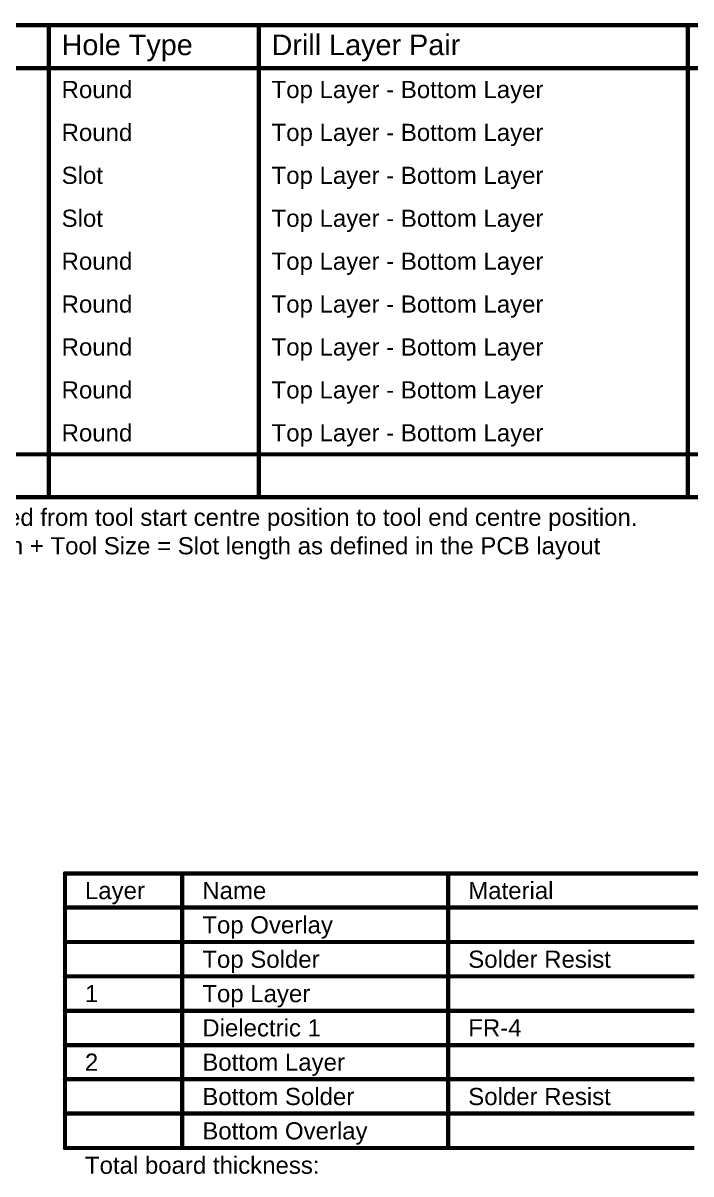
# Model space of a CAD drawing. Header units: inches. Extents: x -5 to 247, y -53 to 67.
# Drawn here: x 63.1 to 122.4, y -35 to 67.2 of the extents above; entities that cross this region are included whole.
import ezdxf

# ---------------------------------------------------------------- set-up
doc = ezdxf.new("R2010")
doc.units = ezdxf.units.IN
doc.layers.add('Drill Drawing', color=1, linetype='Continuous')
doc.layers.add('Fabrication', color=76, linetype='Continuous')
doc.styles.add('Arial', font='', dxfattribs={"height": 0.2})
doc.styles.get('Arial').set_extended_font_data('Arial')

msp = doc.modelspace()

# ---------------------------------------------------------------- linework, layer by layer
at = {"layer": 'Drill Drawing'}
for points in [[(-4.41, 67, 0.381, 0.381, 0), (246.98, 67, 0.381, 0.381, 0)], [(65.35, 25.09, 0.381, 0.381, 0), (65.35, 67, 0.381, 0.381, 0)], [(83.99, 25.09, 0.381, 0.381, 0), (83.99, 67, 0.381, 0.381, 0)], [(122.08, 25.09, 0.381, 0.381, 0), (122.08, 67, 0.381, 0.381, 0)], [(-4.41, 63.19, 0.381, 0.381, 0), (246.98, 63.19, 0.381, 0.381, 0)], [(-4.41, 28.9, 0.381, 0.381, 0), (246.98, 28.9, 0.381, 0.381, 0)], [(-4.41, 25.09, 0.381, 0.381, 0), (246.98, 25.09, 0.381, 0.381, 0)]]:
    msp.add_lwpolyline(points, format="xyseb", dxfattribs=at)
for points in [[(65.25, 67, 0.191, 0.191, 1), (65.44, 67, 0.191, 0.191, 1)], [(83.89, 67, 0.191, 0.191, 1), (84.08, 67, 0.191, 0.191, 1)], [(121.98, 67, 0.191, 0.191, 1), (122.17, 67, 0.191, 0.191, 1)], [(65.25, 25.09, 0.191, 0.191, 1), (65.44, 25.09, 0.191, 0.191, 1)], [(83.89, 25.09, 0.191, 0.191, 1), (84.08, 25.09, 0.191, 0.191, 1)], [(121.98, 25.09, 0.191, 0.191, 1), (122.17, 25.09, 0.191, 0.191, 1)]]:
    msp.add_lwpolyline(points, format="xyseb", close=True, dxfattribs=at)
at = {"layer": 'Fabrication'}
for points in [[(66.79, -8.31, 0.381, 0.381, 0), (182.07, -8.31, 0.381, 0.381, 0)], [(66.79, -32.69, 0.381, 0.381, 0), (66.79, -8.31, 0.381, 0.381, 0)], [(77.2, -32.69, 0.381, 0.381, 0), (77.2, -8.31, 0.381, 0.381, 0)], [(100.81, -32.69, 0.381, 0.381, 0), (100.81, -8.31, 0.381, 0.381, 0)], [(66.79, -11.35, 0.381, 0.381, 0), (182.07, -11.35, 0.381, 0.381, 0)], [(66.79, -14.4, 0.381, 0.381, 0), (77.2, -14.4, 0.381, 0.381, 0)], [(77.2, -14.4, 0.381, 0.381, 0), (100.81, -14.4, 0.381, 0.381, 0)], [(100.81, -14.4, 0.381, 0.381, 0), (122.65, -14.4, 0.381, 0.381, 0)], [(66.79, -17.45, 0.381, 0.381, 0), (77.2, -17.45, 0.381, 0.381, 0)], [(77.2, -17.45, 0.381, 0.381, 0), (100.81, -17.45, 0.381, 0.381, 0)], [(100.81, -17.45, 0.381, 0.381, 0), (122.65, -17.45, 0.381, 0.381, 0)], [(66.79, -20.5, 0.381, 0.381, 0), (77.2, -20.5, 0.381, 0.381, 0)], [(77.2, -20.5, 0.381, 0.381, 0), (100.81, -20.5, 0.381, 0.381, 0)], [(100.81, -20.5, 0.381, 0.381, 0), (122.65, -20.5, 0.381, 0.381, 0)], [(66.79, -23.55, 0.381, 0.381, 0), (77.2, -23.55, 0.381, 0.381, 0)], [(77.2, -23.55, 0.381, 0.381, 0), (100.81, -23.55, 0.381, 0.381, 0)], [(100.81, -23.55, 0.381, 0.381, 0), (122.65, -23.55, 0.381, 0.381, 0)], [(66.79, -26.59, 0.381, 0.381, 0), (77.2, -26.59, 0.381, 0.381, 0)], [(77.2, -26.59, 0.381, 0.381, 0), (100.81, -26.59, 0.381, 0.381, 0)], [(100.81, -26.59, 0.381, 0.381, 0), (122.65, -26.59, 0.381, 0.381, 0)], [(66.79, -29.64, 0.381, 0.381, 0), (77.2, -29.64, 0.381, 0.381, 0)], [(77.2, -29.64, 0.381, 0.381, 0), (100.81, -29.64, 0.381, 0.381, 0)], [(100.81, -29.64, 0.381, 0.381, 0), (122.65, -29.64, 0.381, 0.381, 0)], [(66.79, -32.69, 0.381, 0.381, 0), (77.2, -32.69, 0.381, 0.381, 0)], [(77.2, -32.69, 0.381, 0.381, 0), (100.81, -32.69, 0.381, 0.381, 0)], [(100.81, -32.69, 0.381, 0.381, 0), (122.65, -32.69, 0.381, 0.381, 0)]]:
    msp.add_lwpolyline(points, format="xyseb", dxfattribs=at)
for points in [[(66.69, -8.31, 0.191, 0.191, 1), (66.88, -8.31, 0.191, 0.191, 1)], [(66.69, -8.31, 0.191, 0.191, 1), (66.88, -8.31, 0.191, 0.191, 1)], [(77.1, -8.31, 0.191, 0.191, 1), (77.29, -8.31, 0.191, 0.191, 1)], [(100.72, -8.31, 0.191, 0.191, 1), (100.91, -8.31, 0.191, 0.191, 1)], [(66.69, -11.35, 0.191, 0.191, 1), (66.88, -11.35, 0.191, 0.191, 1)], [(66.69, -14.4, 0.191, 0.191, 1), (66.88, -14.4, 0.191, 0.191, 1)], [(77.1, -14.4, 0.191, 0.191, 1), (77.29, -14.4, 0.191, 0.191, 1)], [(77.1, -14.4, 0.191, 0.191, 1), (77.29, -14.4, 0.191, 0.191, 1)], [(100.72, -14.4, 0.191, 0.191, 1), (100.91, -14.4, 0.191, 0.191, 1)], [(100.72, -14.4, 0.191, 0.191, 1), (100.91, -14.4, 0.191, 0.191, 1)], [(66.69, -17.45, 0.191, 0.191, 1), (66.88, -17.45, 0.191, 0.191, 1)], [(77.1, -17.45, 0.191, 0.191, 1), (77.29, -17.45, 0.191, 0.191, 1)], [(77.1, -17.45, 0.191, 0.191, 1), (77.29, -17.45, 0.191, 0.191, 1)], [(100.72, -17.45, 0.191, 0.191, 1), (100.91, -17.45, 0.191, 0.191, 1)], [(100.72, -17.45, 0.191, 0.191, 1), (100.91, -17.45, 0.191, 0.191, 1)], [(66.69, -20.5, 0.191, 0.191, 1), (66.88, -20.5, 0.191, 0.191, 1)], [(77.1, -20.5, 0.191, 0.191, 1), (77.29, -20.5, 0.191, 0.191, 1)], [(77.1, -20.5, 0.191, 0.191, 1), (77.29, -20.5, 0.191, 0.191, 1)], [(100.72, -20.5, 0.191, 0.191, 1), (100.91, -20.5, 0.191, 0.191, 1)], [(100.72, -20.5, 0.191, 0.191, 1), (100.91, -20.5, 0.191, 0.191, 1)], [(66.69, -23.55, 0.191, 0.191, 1), (66.88, -23.55, 0.191, 0.191, 1)], [(77.1, -23.55, 0.191, 0.191, 1), (77.29, -23.55, 0.191, 0.191, 1)], [(77.1, -23.55, 0.191, 0.191, 1), (77.29, -23.55, 0.191, 0.191, 1)], [(100.72, -23.55, 0.191, 0.191, 1), (100.91, -23.55, 0.191, 0.191, 1)], [(100.72, -23.55, 0.191, 0.191, 1), (100.91, -23.55, 0.191, 0.191, 1)], [(66.69, -26.59, 0.191, 0.191, 1), (66.88, -26.59, 0.191, 0.191, 1)], [(77.1, -26.59, 0.191, 0.191, 1), (77.29, -26.59, 0.191, 0.191, 1)], [(77.1, -26.59, 0.191, 0.191, 1), (77.29, -26.59, 0.191, 0.191, 1)], [(100.72, -26.59, 0.191, 0.191, 1), (100.91, -26.59, 0.191, 0.191, 1)], [(100.72, -26.59, 0.191, 0.191, 1), (100.91, -26.59, 0.191, 0.191, 1)], [(66.69, -29.64, 0.191, 0.191, 1), (66.88, -29.64, 0.191, 0.191, 1)], [(77.1, -29.64, 0.191, 0.191, 1), (77.29, -29.64, 0.191, 0.191, 1)], [(77.1, -29.64, 0.191, 0.191, 1), (77.29, -29.64, 0.191, 0.191, 1)], [(100.72, -29.64, 0.191, 0.191, 1), (100.91, -29.64, 0.191, 0.191, 1)], [(100.72, -29.64, 0.191, 0.191, 1), (100.91, -29.64, 0.191, 0.191, 1)], [(66.69, -32.69, 0.191, 0.191, 1), (66.88, -32.69, 0.191, 0.191, 1)], [(66.69, -32.69, 0.191, 0.191, 1), (66.88, -32.69, 0.191, 0.191, 1)], [(77.1, -32.69, 0.191, 0.191, 1), (77.29, -32.69, 0.191, 0.191, 1)], [(77.1, -32.69, 0.191, 0.191, 1), (77.29, -32.69, 0.191, 0.191, 1)], [(77.1, -32.69, 0.191, 0.191, 1), (77.29, -32.69, 0.191, 0.191, 1)], [(100.72, -32.69, 0.191, 0.191, 1), (100.91, -32.69, 0.191, 0.191, 1)], [(100.72, -32.69, 0.191, 0.191, 1), (100.91, -32.69, 0.191, 0.191, 1)], [(100.72, -32.69, 0.191, 0.191, 1), (100.91, -32.69, 0.191, 0.191, 1)]]:
    msp.add_lwpolyline(points, format="xyseb", close=True, dxfattribs=at)

# ---------------------------------------------------------------- texts
at = {"layer": 'Drill Drawing', "style": 'Arial'}
for s, height, p in [('Hole Type', 1.829, (66.49, 64.34)), ('Drill Layer Pair', 1.8288, (85.13, 64.34)), ('Round', 1.524, (66.49, 60.53)), ('Top Layer - Bottom Layer', 1.524, (85.13, 60.53)), ('Round', 1.524, (66.49, 56.72)), ('Top Layer - Bottom Layer', 1.524, (85.13, 56.72)), ('Slot', 1.524, (66.49, 52.91)), ('Top Layer - Bottom Layer', 1.524, (85.13, 52.91)), ('Slot', 1.524, (66.49, 49.1)), ('Top Layer - Bottom Layer', 1.524, (85.13, 49.1)), ('Round', 1.524, (66.49, 45.29)), ('Top Layer - Bottom Layer', 1.524, (85.13, 45.29)), ('Round', 1.524, (66.49, 41.48)), ('Top Layer - Bottom Layer', 1.524, (85.13, 41.48)), ('Round', 1.524, (66.49, 37.67)), ('Top Layer - Bottom Layer', 1.524, (85.13, 37.67)), ('Round', 1.524, (66.49, 33.86)), ('Top Layer - Bottom Layer', 1.524, (85.13, 33.86)), ('Round', 1.524, (66.49, 30.05)), ('Top Layer - Bottom Layer', 1.524, (85.13, 30.05)), ('= Calculated from tool start centre position to tool end centre position.', 1.524, (52.12, 22.55)), (' = Routed Path Length + Tool Size = Slot length as defined in the PCB layout', 1.524, (41.71, 20.02))]:
    msp.add_text(s, height=height, dxfattribs=at).set_placement(p)
at = {"layer": 'Fabrication', "style": 'Arial'}
for s, height, p in [('Layer', 1.524, (68.56, -10.59)), ('Name', 1.524, (78.98, -10.59)), ('Material', 1.524, (102.59, -10.59)), ('Top Overlay', 1.524, (78.98, -13.64)), ('Top Solder', 1.524, (78.98, -16.69)), ('Solder Resist', 1.524, (102.59, -16.69)), ('1', 1.52, (68.56, -19.74)), ('Top Layer', 1.524, (78.98, -19.74)), ('Dielectric 1', 1.524, (78.98, -22.78)), ('FR-4', 1.524, (102.59, -22.78)), ('2', 1.52, (68.56, -25.83)), ('Bottom Layer', 1.524, (78.98, -25.83)), ('Bottom Solder', 1.524, (78.98, -28.88)), ('Solder Resist', 1.524, (102.59, -28.88)), ('Bottom Overlay', 1.524, (78.98, -31.93)), ('Total board thickness:', 1.524, (68.56, -34.98))]:
    msp.add_text(s, height=height, dxfattribs=at).set_placement(p)

doc.saveas('drawing.dxf')
